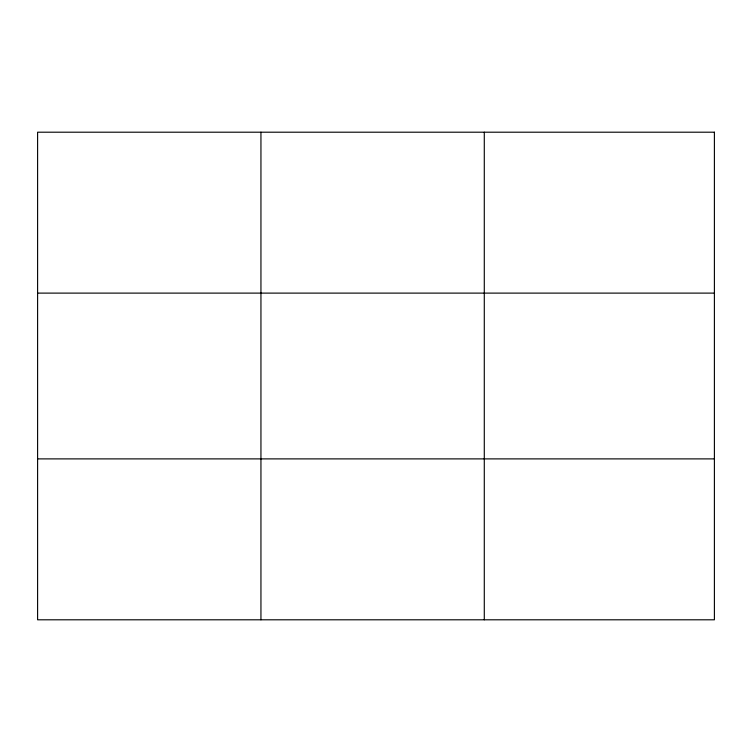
<?xml version="1.0" encoding="UTF-8"?>
<svg xmlns="http://www.w3.org/2000/svg" width="752" height="752" viewBox="0 0 752 752"><rect width="100%" height="100%" fill="white"/><g stroke="black" fill="none" stroke-linecap="round" stroke-linejoin="round"><path stroke-width="1.13" d="M260.944 132.202L260.944 619.798M484.288 132.202L484.288 619.798M37.6 293.111L714.4 293.111M37.6 458.889L714.4 458.889M714.4 132.202L714.4 619.798L37.6 619.798L37.6 132.202L714.4 132.202"/></g></svg>
